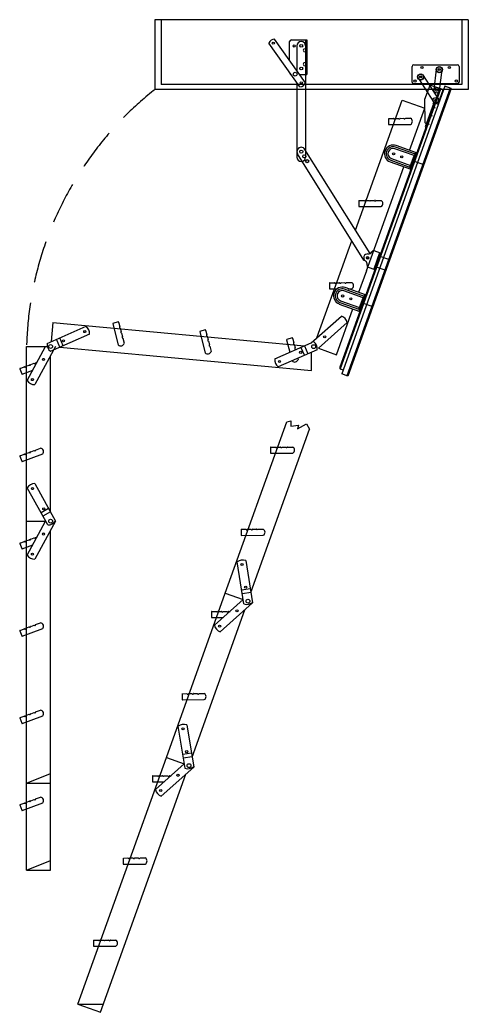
# Model space of a CAD drawing. Extents: x 336 to 3924, y 255 to 3108.
# Drawn here: x 336 to 1625, y 255 to 3108 of the extents above; entities that cross this region are included whole.
import ezdxf

# ---------------------------------------------------------------- set-up
doc = ezdxf.new("R2010")
doc.units = 0
doc.header["$LTSCALE"] = 48.5
doc.header["$MEASUREMENT"] = 0
doc.linetypes.add('DASHED', pattern=[0.75, 0.5, -0.25])
doc.layers.get('0').update_dxf_attribs({"linetype": 'CONTINUOUS'})

msp = doc.modelspace()

# ---------------------------------------------------------------- linework, layer by layer
at = {"linetype": 'CONTINUOUS'}
for p, q in [((724.6, 3108.1), (724.6, 2908.1)), ((724.6, 3108.1), (724.6, 2908.1)), ((1624.6, 3108.1), (724.6, 3108.1)), ((742.6, 3108.1), (742.6, 2922.1)), ((1606.6, 3108.1), (1606.6, 2922.1)), ((1624.6, 3108.1), (1624.6, 2908.1)), ((1157.5, 2926.8), (1068.5, 3052.9)), ((1141.2, 2915.3), (1052.1, 3041.3)), ((1111.6, 2991.8), (1111.6, 3045.6)), ((1116.6, 3050.6), (1160.6, 3050.6)), ((1132.6, 3033.1), (1132.6, 2962.1)), ((1157.6, 3025), (1152.8, 3024.1)), ((1157.6, 3050.6), (1157.6, 2950.6)), ((1157.6, 3045.6), (1160.6, 3045.6)), ((1157.6, 3040.6), (1160.6, 3040.6)), ((1157.6, 3035.6), (1160.6, 3035.6)), ((1157.6, 3033.1), (1157.6, 2713.1)), ((1160.6, 3050.6), (1160.6, 2950.6)), ((1152.8, 3017), (1157.6, 3016.1)), ((1157.6, 2985), (1152.8, 2984.1)), ((1152.8, 2977), (1157.6, 2976.1)), ((1111.6, 2955.6), (1111.6, 2957.1)), ((1140.8, 2950.6), (1160.6, 2950.6)), ((1157.6, 2965.6), (1160.6, 2965.6)), ((1157.6, 2960.6), (1160.6, 2960.6)), ((1157.6, 2955.6), (1160.6, 2955.6)), ((1481.7, 2939.7), (1525.1, 2872.5)), ((1495.1, 2948.4), (1538.5, 2881.2)), ((1526.7, 2906.5), (1533.7, 2966.1)), ((1542.6, 2904.6), (1549.6, 2964.2)), ((1606.6, 2922.1), (742.6, 2922.1)), ((1005.4, 2922), (955.4, 2922)), ((1132.6, 2927.4), (1132.6, 2754.6)), ((1516.7, 2920.5), (1550.5, 2908.4)), ((1575.9, 2911), (1558, 2917.4)), ((1624.6, 2908.1), (724.6, 2908.1)), ((1554, 2906.1), (1547.4, 2908.4)), ((1554, 2906.1), (1547.4, 2908.4)), ((1300.8, 2503.2), (1435.1, 2877.5)), ((1435.1, 2877.5), (1500, 2854.2)), ((1456.5, 2732.8), (1500, 2854.2)), ((1499.5, 2878.2), (1500.5, 2813.1)), ((1523.8, 2857.4), (1529.7, 2855.3)), ((1524.3, 2867.8), (1525, 2869.7)), ((1524.9, 2866.6), (1526.8, 2865.9)), ((1526.3, 2870.3), (1535.7, 2866.9)), ((1396.2, 2824.8), (1409.4, 2824.8)), ((1414.1, 2824.9), (1424.4, 2824.9)), ((1429.1, 2824.9), (1439.4, 2825)), ((1444.1, 2825), (1459.3, 2825.1)), ((1515.3, 2833.9), (1521.3, 2831.7)), ((1395.5, 2824), (1395.6, 2808)), ((1396.3, 2807.3), (1459.4, 2807.6)), ((1501.3, 2800.7), (1503.2, 2800)), ((1501.8, 2811.2), (1504.7, 2810.2)), ((1502.1, 2800.4), (1502, 2800.4)), ((1502.3, 2800.3), (1502.1, 2800.4)), ((1506.9, 2810.3), (1512.8, 2808.2)), ((1132.6, 2754.6), (1132.6, 2725.7)), ((1472.9, 2721.6), (1416, 2742)), ((1476.5, 2725.6), (1417.7, 2746.7)), ((1132.6, 2725.7), (1132.6, 2713.1)), ((1325.1, 2417), (1134.5, 2722.4)), ((1342.7, 2436), (1155.7, 2735.7)), ((1469.4, 2717.6), (1414.3, 2737.3)), ((1457.7, 2679.2), (1474.6, 2726.3)), ((1458.2, 2686.5), (1470.4, 2720.4)), ((1459.6, 2678.6), (1476.5, 2725.6)), ((1472.9, 2721.6), (1470.4, 2720.4)), ((1332.3, 2386.7), (1439.6, 2685.8)), ((1400.8, 2699.7), (1459.6, 2678.6)), ((1402.5, 2704.4), (1459.4, 2683.9)), ((1404.2, 2709.1), (1459.2, 2689.3)), ((1459.4, 2683.9), (1458.2, 2686.5)), ((1497.2, 2691.6), (1468.1, 2702.1)), ((1310.8, 2587.8), (1310.8, 2571.8)), ((1311.5, 2588.5), (1324.7, 2588.6)), ((1311.6, 2571), (1374.7, 2571.3)), ((1329.3, 2588.6), (1339.7, 2588.7)), ((1344.3, 2588.7), (1354.7, 2588.7)), ((1359.3, 2588.7), (1374.6, 2588.8)), ((1279.6, 2444.1), (1290, 2473.2)), ((1269, 2414.5), (1279.6, 2444.1)), ((1370.2, 2438.1), (1353.3, 2391.1)), ((1373, 2437.1), (1354.2, 2443.9)), ((1356.2, 2390.1), (1373, 2437.1)), ((1399, 2417.7), (1369.8, 2428.2)), ((1189.8, 2193.6), (1269, 2414.5)), ((1337.3, 2396.8), (1356.2, 2390.1)), ((1388.2, 2387.6), (1359, 2398.1)), ((1332.3, 2386.7), (1309.9, 2324.3)), ((1226, 2351.5), (1226.1, 2335.5)), ((1226.8, 2352.3), (1239.9, 2352.3)), ((1244.6, 2352.3), (1254.9, 2352.4)), ((1259.6, 2352.4), (1269.9, 2352.5)), ((1274.6, 2352.5), (1289.9, 2352.6)), ((1226.8, 2334.8), (1248, 2334.9)), ((1322.8, 2309), (1267.8, 2328.8)), ((1326.4, 2313.1), (1269.5, 2333.5)), ((1330, 2317.1), (1271.2, 2338.2)), ((1280.1, 2335), (1289.9, 2335.1)), ((1311.2, 2270.7), (1328.1, 2317.8)), ((1311.7, 2278), (1323.9, 2311.9)), ((1313.1, 2270), (1330, 2317.1)), ((1326.4, 2313.1), (1323.9, 2311.9)), ((1254.3, 2291.1), (1313.1, 2270)), ((1256, 2295.8), (1312.9, 2275.4)), ((1257.7, 2300.6), (1312.7, 2280.8)), ((1350.7, 2283.1), (1321.6, 2293.6)), ((1173.8, 2179.4), (1260.3, 2256.4)), ((1245.8, 2145.5), (1293.1, 2277.2)), ((1312.9, 2275.4), (1311.7, 2278)), ((414.5, 2178), (526.3, 2227)), ((430.9, 2237.7), (425.8, 2183)), ((430.9, 2237.7), (425.8, 2183)), ((430.9, 2237.7), (1154.6, 2171)), ((603.1, 2234.6), (619.2, 2173.6)), ((619.1, 2239.6), (603.7, 2235.5)), ((620, 2239.1), (623.4, 2226.3)), ((1276.9, 2237.8), (1194.1, 2164)), ((536.3, 2204.1), (423.3, 2154.6)), ((624.6, 2221.8), (627.2, 2211.8)), ((628.4, 2207.3), (631, 2197.3)), ((853.1, 2211.6), (869.1, 2150.5)), ((869.1, 2216.5), (853.6, 2212.5)), ((870, 2216), (873.3, 2203.3)), ((874.5, 2198.8), (877.1, 2188.8)), ((355.4, 1666.7), (355.4, 2168.7)), ((355.4, 2168.7), (415.5, 2168.7)), ((357.3, 2071.3), (410.3, 2168.8)), ((438.9, 2168.8), (379.2, 2059.4)), ((451.3, 2166.8), (441.2, 2189.7)), ((461.1, 2171.1), (451, 2194)), ((632.2, 2192.8), (636.1, 2178.1)), ((878.3, 2184.3), (881, 2174.3)), ((882.1, 2169.8), (886, 2155)), ((1068.9, 2133.4), (1173.8, 2179.4)), ((1103, 2188.5), (1112.5, 2152.5)), ((1119, 2193.5), (1103.5, 2189.4)), ((1119.9, 2193), (1123.3, 2180.2)), ((1124.5, 2175.7), (1127.1, 2165.7)), ((1154, 2170.7), (1164, 2147.8)), ((424.4, 1693), (424.4, 2142.3)), ((450.7, 2166.6), (1174.4, 2099.8)), ((1190.7, 2159.5), (1079, 2110.5)), ((1128.3, 2161.2), (1128.7, 2159.6)), ((1144.2, 2166.4), (1154.2, 2143.5)), ((1174.4, 2099.8), (1174.4, 2152.1)), ((1194.1, 2164), (1245.8, 2145.5)), ((1194.1, 2164), (1245.8, 2145.5)), ((353.4, 2112.1), (363.1, 2115.6)), ((367.5, 2117.2), (377.2, 2120.7)), ((381.6, 2122.3), (385.9, 2123.9)), ((1118.9, 2128), (1119, 2127.5)), ((1135.1, 2135.1), (1136, 2131.9)), ((336.2, 2105), (341.7, 2090)), ((336.7, 2106), (349, 2110.5)), ((342.7, 2089.5), (373.2, 2100.7)), ((1265.3, 2101.3), (1258.7, 2103.6)), ((1279.2, 2083.6), (1261.3, 2090)), ((926.6, 1459.9), (1103.4, 1952.7)), ((1103.4, 1952.7), (1114.7, 1955.3)), ((1114.7, 1955.3), (1114.7, 1939.5)), ((1114.7, 1939.5), (1137.5, 1943)), ((1134, 1932.5), (1160.2, 1946.5)), ((1137.5, 1943), (1134, 1932.5)), ((1160.2, 1946.5), (1169, 1931.2)), ((1000.5, 1461.4), (1169, 1931.2)), ((336.7, 1855), (349, 1859.5)), ((342.7, 1838.5), (401.9, 1860.1)), ((353.4, 1861.1), (363.1, 1864.6)), ((367.5, 1866.2), (377.2, 1869.7)), ((381.6, 1871.3), (396, 1876.5)), ((1056.6, 1879), (1056.6, 1863)), ((1057.3, 1879.7), (1070.5, 1879.8)), ((1057.4, 1862.2), (1120.5, 1862.5)), ((1075.1, 1879.8), (1085.5, 1879.9)), ((1090.1, 1879.9), (1100.5, 1879.9)), ((1105.1, 1880), (1120.4, 1880)), ((336.2, 1854), (341.7, 1839)), ((379.1, 1774.8), (438.9, 1666.8)), ((416.3, 1655.9), (357.3, 1762.7)), ((418.9, 1702.9), (397, 1690.8)), ((424.1, 1693.5), (402.2, 1681.4)), ((355.4, 663.7), (355.4, 1666.7)), ((355.4, 1666.7), (410.3, 1666.7)), ((355.4, 1666.7), (410.3, 1666.7)), ((357.3, 1569.3), (410.3, 1666.8)), ((438.9, 1666.8), (379.2, 1557.4)), ((424.4, 663.7), (424.4, 1640.3)), ((971.8, 1642.7), (971.9, 1626.7)), ((972.6, 1643.5), (985.7, 1643.5)), ((972.6, 1626), (1035.7, 1626.3)), ((990.4, 1643.5), (1000.7, 1643.6)), ((1005.4, 1643.6), (1015.7, 1643.7)), ((1020.4, 1643.7), (1035.7, 1643.8)), ((336.2, 1603), (341.7, 1588)), ((336.7, 1604), (349, 1608.5)), ((342.7, 1587.5), (373.2, 1598.7)), ((353.4, 1610.1), (363.1, 1613.6)), ((367.5, 1615.2), (377.2, 1618.7)), ((381.6, 1620.3), (385.9, 1621.9)), ((980.3, 1429.2), (960.8, 1549.6)), ((985.5, 1553.7), (1005.2, 1431.9)), ((757.2, 987.4), (926.6, 1459.9)), ((926.6, 1459.9), (978.4, 1441.4)), ((926.6, 1459.9), (978.4, 1441.4)), ((998.6, 1472.5), (974, 1468.5)), ((1000.4, 1462), (975.7, 1458)), ((895.5, 1367.6), (978.4, 1441.4)), ((1005.2, 1431.9), (912.1, 1349)), ((831, 988.8), (982.7, 1411.8)), ((887.1, 1406.4), (887.2, 1390.4)), ((887.8, 1407.2), (901, 1407.3)), ((905.7, 1407.3), (916, 1407.3)), ((920.7, 1407.4), (931, 1407.4)), ((935.7, 1407.4), (940.2, 1407.4)), ((381.6, 1369.3), (396, 1374.5)), ((887.9, 1389.7), (920.5, 1389.8)), ((336.2, 1352), (341.7, 1337)), ((336.7, 1353), (349, 1357.5)), ((342.7, 1336.5), (401.9, 1358.1)), ((353.4, 1359.1), (363.1, 1362.6)), ((367.5, 1364.2), (377.2, 1367.7)), ((802.3, 1170.2), (802.4, 1154.2)), ((803.1, 1170.9), (816.3, 1171)), ((820.9, 1171), (831.3, 1171.1)), ((835.9, 1171.1), (846.3, 1171.1)), ((850.9, 1171.2), (866.2, 1171.2)), ((803.2, 1153.4), (866.3, 1153.7)), ((367.5, 1113.2), (377.2, 1116.7)), ((381.6, 1118.3), (396, 1123.5)), ((336.2, 1101), (341.7, 1086)), ((336.7, 1102), (349, 1106.5)), ((342.7, 1085.5), (401.9, 1107.1)), ((353.4, 1108.1), (363.1, 1111.6)), ((810.9, 956.7), (791.3, 1077.1)), ((816, 1081.1), (835.8, 959.4)), ((829.2, 1000), (804.5, 996)), ((503, 278.6), (757.2, 987.4)), ((757.2, 987.4), (808.9, 968.9)), ((757.2, 987.4), (808.9, 968.9)), ((830.9, 989.5), (806.2, 985.4)), ((726, 895.1), (808.9, 968.9)), ((835.8, 959.4), (742.7, 876.4)), ((355.4, 913.7), (424.4, 941.2)), ((355.4, 913.7), (424.4, 913.7)), ((567.9, 255.3), (813.2, 939.3)), ((717.6, 933.9), (717.7, 917.9)), ((718.4, 934.7), (731.5, 934.7)), ((718.4, 917.2), (751, 917.3)), ((736.2, 934.7), (746.5, 934.8)), ((751.2, 934.8), (761.5, 934.9)), ((766.2, 934.9), (770.7, 934.9)), ((336.7, 852), (349, 856.5)), ((342.7, 835.5), (401.9, 857.1)), ((353.4, 858.1), (363.1, 861.6)), ((367.5, 863.2), (377.2, 866.7)), ((381.6, 868.3), (396, 873.5)), ((336.2, 851), (341.7, 836)), ((355.4, 663.7), (424.4, 691.2)), ((632.9, 697.6), (633, 681.6)), ((633.6, 698.4), (646.8, 698.5)), ((651.5, 698.5), (661.8, 698.5)), ((666.5, 698.6), (676.8, 698.6)), ((681.5, 698.6), (696.7, 698.7)), ((355.4, 663.7), (424.4, 663.7)), ((633.7, 680.9), (696.8, 681.2)), ((548.1, 461.4), (548.2, 445.4)), ((548.9, 462.1), (562.1, 462.2)), ((566.7, 462.2), (577.1, 462.3)), ((581.7, 462.3), (592.1, 462.3)), ((596.7, 462.4), (612, 462.4)), ((549, 444.6), (612.1, 444.9)), ((503, 278.6), (567.9, 255.3)), ((503, 278.6), (576.3, 278.6))]:
    msp.add_line(p, q, dxfattribs=at)
at = {"color": 7, "linetype": 'CONTINUOUS'}
for p, q in [((1463.7, 2929.1), (1463.7, 2974.1)), ((1468.7, 2979.1), (1593.7, 2979.1)), ((1598.7, 2974.1), (1598.7, 2929.1)), ((1558, 2917.4), (1261.3, 2090)), ((1573.1, 2912), (1276.3, 2084.6)), ((1575.9, 2911), (1279.2, 2083.6)), ((1593.7, 2924.1), (1468.7, 2924.1)), ((1514.2, 2919.5), (1499.6, 2878.9)), ((1541, 2905.4), (1255.7, 2110)), ((1545.4, 2908.7), (1257, 2104.7)), ((1551.8, 2905.8), (1538.2, 2868.2)), ((1524.9, 2866.6), (1501.3, 2800.7)), ((1526.8, 2865.9), (1503.2, 2800)), ((1526.8, 2865.9), (1503.2, 2800))]:
    msp.add_line(p, q, dxfattribs=at)
at = {"color": 0, "linetype": 'CONTINUOUS'}
for p, q in [((1487.4, 2944), (1489.4, 2944)), ((1488.4, 2943), (1488.4, 2945)), ((1540.7, 2965.1), (1542.7, 2965.1)), ((1541.7, 2964.1), (1541.7, 2966.1))]:
    msp.add_line(p, q, dxfattribs=at)
at = {"linetype": 'CONTINUOUS'}
for centre, radius in [((1064.5, 3041.1), 3.15), ((1124.6, 3033.1), 3.25), ((1145.1, 3033.1), 4), ((1145.1, 2968.1), 4.15), ((1491.7, 2971), 3.25), ((1491.7, 2971), 3.25), ((1570.7, 2971), 3.25), ((1570.7, 2971), 3.25), ((1127.6, 2951.8, 4), 5.5), ((1145.1, 2927.1), 3.15), ((1471.7, 2932), 3.25), ((1534.7, 2905.6), 8), ((1590.7, 2932), 3.25), ((1531.8, 2876.8), 8), ((1534.7, 2905.6), 3.05), ((1531.8, 2876.8), 3.05), ((1145.1, 2729.1), 4.5), ((1145.1, 2729.1), 4.5), ((1145.1, 2729.1), 4.5), ((1153.6, 2715.5), 4.5), ((1410.2, 2722.9), 3.25), ((1433.7, 2714.4), 3), ((1162.1, 2701.9), 4.5), ((1335.2, 2424.4), 3.15), ((1335.7, 2423.6), 3.15), ((1335.7, 2423.6), 3.15), ((1263.7, 2314.3), 3.25), ((1287.2, 2305.9), 3), ((522.6, 2211.8), 3), ((1212.3, 2196.6), 3), ((424.6, 2168.8), 5.5), ((461.9, 2185.2), 3), ((1180.6, 2168.7), 5.5), ((1143.3, 2152.3), 3), ((404.2, 2131.9), 3), ((1082.7, 2125.8), 3), ((372.2, 2073.8), 3), ((372.8, 1760.4), 3), ((404.8, 1702.4), 3), ((424.6, 1666.8), 5.5), ((404.2, 1629.9), 3), ((372.2, 1571.8), 3), ((974.7, 1542.3), 3), ((985.2, 1476.9), 3), ((991.8, 1436.7), 5.5), ((960.2, 1408.8), 3), ((910.4, 1364.9), 3), ((805.2, 1069.7), 3), ((815.7, 1004.3), 3), ((822.3, 964.1), 5.5), ((790.7, 936.3), 3), ((741, 892.4), 3)]:
    msp.add_circle(centre, radius, dxfattribs=at)
at = {"color": 7, "linetype": 'CONTINUOUS'}
for centre, radius in [((1541.7, 2965.1), 9), ((1541.7, 2965.1), 8), ((1541.7, 2965.1), 3.05), ((1541.7, 2965.1), 3.05), ((1488.4, 2944), 9), ((1488.4, 2944), 8), ((1488.4, 2944), 3.05), ((1488.4, 2944), 3.05), ((1534.7, 2905.6), 3.05)]:
    msp.add_circle(centre, radius, dxfattribs=at)
at = {"linetype": 'CONTINUOUS'}
for centre, radius, start, end in [((1070.3, 3033), 20, 95.2496, 155.2501), ((1116.6, 3045.6), 5, 90, 180), ((1145.1, 3033.1), 12.5, 0, 180), ((1154.6, 3020.6), 4, 116.5651, 243.4349), ((1154.6, 2980.6), 4, 116.5651, 243.4349), ((1116.6, 2955.6), 5, 180, 270), ((1139.4, 2935.2, 9), 20, 275.2501, 335.2501), ((1516, 2918.7), 2, 70.27, 160.27), ((1545.7, 2903.7), 5, 70.27, 160.27), ((1545.7, 2903.7), 5, 70.27, 160.27), ((1549.9, 2906.5), 2, 340.27, 70.27), ((1501.5, 2878.2), 2, 160.27, 180.8629), ((1525.3, 2867.5), 1, 160.27, 250.27), ((1525.9, 2869.4), 1, 70.27, 160.27), ((1536.4, 2868.8), 2, 250.27, 340.27), ((1396.2, 2824), 0.75, 90.27, 180.27), ((1409.4, 2824.3), 0.5, 21.3702, 90.27), ((1411.7, 2825.3), 2, 201.3702, 339.1698), ((1414.1, 2824.4), 0.5, 90.27, 159.1698), ((1424.4, 2824.4), 0.5, 21.3702, 90.27), ((1426.7, 2825.3), 2, 201.3702, 339.1698), ((1429.1, 2824.4), 0.5, 90.27, 159.1698), ((1439.4, 2824.5), 0.5, 21.3702, 90.27), ((1441.7, 2825.4), 2, 201.3702, 339.1698), ((1444.1, 2824.5), 0.5, 90.27, 159.1698), ((1454.5, 2816.3), 10, 299.225, 61.315), ((1396.3, 2808), 0.75, 180.27, 270.27), ((1502.5, 2813.1), 2, 180.8629, 250.27), ((1145.1, 2729.1), 12.5, 31.96, 211.96), ((1409.2, 2723.2), 25, 70.27, 250.27), ((1409.2, 2723.2), 20, 70.27, 250.27), ((1145.1, 2713.1), 12.5, 180, 0), ((1409.2, 2723.2), 15, 70.27, 250.27), ((1311.5, 2587.8), 0.75, 90.27, 180.27), ((1311.6, 2571.8), 0.75, 180.27, 270.27), ((1324.7, 2588.1), 0.5, 21.3702, 90.27), ((1327, 2589), 2, 201.3702, 339.1698), ((1329.3, 2588.1), 0.5, 90.27, 159.1698), ((1339.7, 2588.2), 0.5, 21.3702, 90.27), ((1342, 2589.1), 2, 201.3702, 339.1698), ((1344.3, 2588.2), 0.5, 90.27, 159.1698), ((1354.7, 2588.2), 0.5, 21.3702, 90.27), ((1357, 2589.1), 2, 201.3702, 339.1698), ((1359.3, 2588.2), 0.5, 90.27, 159.1698), ((1369.8, 2580), 10, 299.225, 61.315), ((1335.4, 2424.1), 11, 82.9592, 237.5808), ((1338, 2445.9), 11, 262.9592, 335.1064), ((1352.5, 2439.2), 5.01, 70.294, 155.0813), ((1335.7, 2423.6), 12.5, 211.96, 218.2267), ((1323.5, 2405.5), 11, 345.4336, 57.5808), ((1339, 2401.5), 5.01, 165.4587, 250.246), ((1226.8, 2351.5), 0.75, 90.27, 180.27), ((1262.7, 2314.7), 25, 70.27, 250.27), ((1239.9, 2351.8), 0.5, 21.3702, 90.27), ((1242.3, 2352.7), 2, 201.3702, 339.1698), ((1244.6, 2351.8), 0.5, 90.27, 159.1698), ((1254.9, 2351.9), 0.5, 21.3702, 90.27), ((1257.3, 2352.8), 2, 201.3702, 339.1698), ((1259.6, 2351.9), 0.5, 90.27, 159.1698), ((1269.9, 2352), 0.5, 21.3702, 90.27), ((1272.3, 2352.9), 2, 201.3702, 339.1698), ((1274.6, 2352), 0.5, 90.27, 159.1698), ((1285.1, 2343.8), 10, 299.225, 61.315), ((1226.8, 2335.5), 0.75, 180.27, 270.27), ((1262.7, 2314.7), 20, 70.27, 250.27), ((1262.7, 2314.7), 15, 70.27, 250.27), ((1252.4, 2232.7), 25, 11.69, 71.69), ((511.5, 2206.9), 25, 353.68, 53.68), ((603.8, 2234.8), 0.75, 104.73, 194.73), ((619.3, 2238.9), 0.75, 14.73, 104.73), ((624.4, 2224.2), 2, 125.8302, 263.6298), ((622.9, 2226.2), 0.5, 305.8302, 14.73), ((624.1, 2221.7), 0.5, 14.73, 83.6298), ((628.2, 2209.7), 2, 125.8302, 263.6298), ((626.7, 2211.7), 0.5, 305.8302, 14.73), ((627.9, 2207.2), 0.5, 14.73, 83.6298), ((632, 2195.2), 2, 125.8302, 263.6298), ((630.5, 2197.2), 0.5, 305.8302, 14.73), ((853.8, 2211.8), 0.75, 104.73, 194.73), ((869.3, 2215.8), 0.75, 14.73, 104.73), ((874.3, 2201.1), 2, 125.8302, 263.6298), ((872.8, 2203.2), 0.5, 305.8302, 14.73), ((874, 2198.6), 0.5, 14.73, 83.6298), ((439.4, 2175.3), 25, 173.68, 233.68), ((626.4, 2180.5), 10, 223.685, 345.775), ((631.7, 2192.7), 0.5, 14.73, 83.6298), ((878.1, 2186.6), 2, 125.8302, 263.6298), ((876.7, 2188.6), 0.5, 305.8302, 14.73), ((877.8, 2184.1), 0.5, 14.73, 83.6298), ((881.9, 2172.1), 2, 125.8302, 263.6298), ((880.5, 2174.1), 0.5, 305.8302, 14.73), ((881.7, 2169.6), 0.5, 14.73, 83.6298), ((1103.7, 2188.7), 0.75, 104.73, 194.73), ((1119.2, 2192.8), 0.75, 14.73, 104.73), ((1124.2, 2178.1), 2, 125.8302, 263.6298), ((1122.8, 2180.1), 0.5, 305.8302, 14.73), ((1124, 2175.6), 0.5, 14.73, 83.6298), ((1165.9, 2162.3), 25, 353.68, 53.68), ((876.3, 2157.5), 10, 223.685, 345.775), ((1128.1, 2163.6), 2, 125.8302, 263.6298), ((1126.6, 2165.6), 0.5, 305.8302, 14.73), ((1127.8, 2161.1), 0.5, 14.73, 83.6298), ((351.1, 2111.6), 2, 221.1002, 358.8998), ((353.6, 2111.6), 0.5, 110, 178.8998), ((363.3, 2115.1), 0.5, 41.1002, 110), ((365.2, 2116.8), 2, 221.1002, 358.8998), ((367.7, 2116.7), 0.5, 110, 178.8998), ((377.4, 2120.3), 0.5, 41.1002, 110), ((379.3, 2121.9), 2, 221.1002, 358.8998), ((381.8, 2121.9), 0.5, 110, 178.8998), ((1093.8, 2130.6), 25, 173.68, 233.68), ((1126.3, 2134.4), 10, 223.685, 345.775), ((336.9, 2105.3), 0.75, 110, 200), ((342.4, 2090.2), 0.75, 200, 290), ((349.2, 2110), 0.5, 41.1002, 110), ((1260.4, 2108.3), 5, 160.27, 250.27), ((378.6, 2084.4), 25, 211.42, 271.42), ((336.9, 1854.3), 0.75, 110, 200), ((349.2, 1859), 0.5, 41.1002, 110), ((351.1, 1860.6), 2, 221.1002, 358.8998), ((353.6, 1860.6), 0.5, 110, 178.8998), ((363.3, 1864.1), 0.5, 41.1002, 110), ((365.2, 1865.8), 2, 221.1002, 358.8998), ((367.7, 1865.7), 0.5, 110, 178.8998), ((377.4, 1869.3), 0.5, 41.1002, 110), ((379.3, 1870.9), 2, 221.1002, 358.8998), ((381.8, 1870.9), 0.5, 110, 178.8998), ((394.4, 1866.7), 10, 318.955, 81.045), ((1057.3, 1879), 0.75, 90.27, 180.27), ((1057.4, 1863), 0.75, 180.27, 270.27), ((1070.5, 1879.3), 0.5, 21.3702, 90.27), ((1072.8, 1880.2), 2, 201.3702, 339.1698), ((1075.1, 1879.3), 0.5, 90.27, 159.1698), ((1085.5, 1879.4), 0.5, 21.3702, 90.27), ((1087.8, 1880.3), 2, 201.3702, 339.1698), ((1090.1, 1879.4), 0.5, 90.27, 159.1698), ((1100.5, 1879.4), 0.5, 21.3702, 90.27), ((1102.8, 1880.3), 2, 201.3702, 339.1698), ((1105.1, 1879.5), 0.5, 90.27, 159.1698), ((1115.6, 1871.2), 10, 299.225, 61.315), ((342.4, 1839.2), 0.75, 200, 290), ((378.7, 1749.8), 25, 88.95, 148.95), ((416.8, 1680.9), 25, 268.95, 328.95), ((972.6, 1642.7), 0.75, 90.27, 180.27), ((972.6, 1626.7), 0.75, 180.27, 270.27), ((985.7, 1643), 0.5, 21.3702, 90.27), ((988.1, 1643.9), 2, 201.3702, 339.1698), ((990.4, 1643), 0.5, 90.27, 159.1698), ((1000.7, 1643.1), 0.5, 21.3702, 90.27), ((1003.1, 1644), 2, 201.3702, 339.1698), ((1005.4, 1643.1), 0.5, 90.27, 159.1698), ((1015.7, 1643.2), 0.5, 21.3702, 90.27), ((1018.1, 1644.1), 2, 201.3702, 339.1698), ((1020.4, 1643.2), 0.5, 90.27, 159.1698), ((1030.9, 1635), 10, 299.225, 61.315), ((336.9, 1603.3), 0.75, 110, 200), ((349.2, 1608), 0.5, 41.1002, 110), ((351.1, 1609.6), 2, 221.1002, 358.8998), ((353.6, 1609.6), 0.5, 110, 178.8998), ((363.3, 1613.1), 0.5, 41.1002, 110), ((365.2, 1614.8), 2, 221.1002, 358.8998), ((367.7, 1614.7), 0.5, 110, 178.8998), ((377.4, 1618.3), 0.5, 41.1002, 110), ((379.3, 1619.9), 2, 221.1002, 358.8998), ((381.8, 1619.9), 0.5, 110, 178.8998), ((342.4, 1588.2), 0.75, 200, 290), ((378.6, 1582.4), 25, 211.42, 271.42), ((976.6, 1530.3), 25, 69.22, 129.22), ((989.2, 1452.6), 25, 249.22, 309.22), ((887.8, 1406.4), 0.75, 90.27, 180.27), ((901, 1406.8), 0.5, 21.3702, 90.27), ((903.3, 1407.7), 2, 201.3702, 339.1698), ((905.7, 1406.8), 0.5, 90.27, 159.1698), ((916, 1406.8), 0.5, 21.3702, 90.27), ((918.3, 1407.7), 2, 201.3702, 339.1698), ((920.7, 1406.9), 0.5, 90.27, 159.1698), ((931, 1406.9), 0.5, 21.3702, 90.27), ((933.3, 1407.8), 2, 201.3702, 339.1698), ((935.7, 1406.9), 0.5, 90.27, 159.1698), ((381.8, 1368.9), 0.5, 110, 178.8998), ((394.4, 1364.7), 10, 318.955, 81.045), ((887.9, 1390.4), 0.75, 180.27, 270.27), ((336.9, 1352.3), 0.75, 110, 200), ((349.2, 1357), 0.5, 41.1002, 110), ((351.1, 1358.6), 2, 221.1002, 358.8998), ((353.6, 1358.6), 0.5, 110, 178.8998), ((363.3, 1362.1), 0.5, 41.1002, 110), ((365.2, 1363.8), 2, 221.1002, 358.8998), ((367.7, 1363.7), 0.5, 110, 178.8998), ((377.4, 1367.3), 0.5, 41.1002, 110), ((379.3, 1368.9), 2, 221.1002, 358.8998), ((920, 1372.7), 25, 191.69, 251.69), ((342.4, 1337.2), 0.75, 200, 290), ((803.1, 1170.2), 0.75, 90.27, 180.27), ((816.3, 1170.5), 0.5, 21.3702, 90.27), ((818.6, 1171.4), 2, 201.3702, 339.1698), ((820.9, 1170.5), 0.5, 90.27, 159.1698), ((831.3, 1170.6), 0.5, 21.3702, 90.27), ((833.6, 1171.5), 2, 201.3702, 339.1698), ((835.9, 1170.6), 0.5, 90.27, 159.1698), ((846.3, 1170.6), 0.5, 21.3702, 90.27), ((848.6, 1171.5), 2, 201.3702, 339.1698), ((850.9, 1170.7), 0.5, 90.27, 159.1698), ((861.4, 1162.5), 10, 299.225, 61.315), ((803.2, 1154.2), 0.75, 180.27, 270.27), ((365.2, 1112.8), 2, 221.1002, 358.8998), ((367.7, 1112.7), 0.5, 110, 178.8998), ((377.4, 1116.3), 0.5, 41.1002, 110), ((379.3, 1117.9), 2, 221.1002, 358.8998), ((381.8, 1117.9), 0.5, 110, 178.8998), ((394.4, 1113.7), 10, 318.955, 81.045), ((336.9, 1101.3), 0.75, 110, 200), ((342.4, 1086.2), 0.75, 200, 290), ((349.2, 1106), 0.5, 41.1002, 110), ((351.1, 1107.6), 2, 221.1002, 358.8998), ((353.6, 1107.6), 0.5, 110, 178.8998), ((363.3, 1111.1), 0.5, 41.1002, 110), ((807.1, 1057.8), 25, 69.22, 129.22), ((819.7, 980.1), 25, 249.22, 309.22), ((718.4, 933.9), 0.75, 90.27, 180.27), ((718.4, 917.9), 0.75, 180.27, 270.27), ((731.5, 934.2), 0.5, 21.3702, 90.27), ((733.9, 935.1), 2, 201.3702, 339.1698), ((736.2, 934.2), 0.5, 90.27, 159.1698), ((746.5, 934.3), 0.5, 21.3702, 90.27), ((748.9, 935.2), 2, 201.3702, 339.1698), ((751.2, 934.3), 0.5, 90.27, 159.1698), ((761.5, 934.4), 0.5, 21.3702, 90.27), ((763.9, 935.3), 2, 201.3702, 339.1698), ((766.2, 934.4), 0.5, 90.27, 159.1698), ((750.5, 900.2), 25, 191.69, 251.69), ((349.2, 856), 0.5, 41.1002, 110), ((351.1, 857.6), 2, 221.1002, 358.8998), ((353.6, 857.6), 0.5, 110, 178.8998), ((363.3, 861.1), 0.5, 41.1002, 110), ((365.2, 862.8), 2, 221.1002, 358.8998), ((367.7, 862.7), 0.5, 110, 178.8998), ((377.4, 866.3), 0.5, 41.1002, 110), ((379.3, 867.9), 2, 221.1002, 358.8998), ((381.8, 867.9), 0.5, 110, 178.8998), ((394.4, 863.7), 10, 318.955, 81.045), ((336.9, 851.3), 0.75, 110, 200), ((342.4, 836.2), 0.75, 200, 290), ((633.6, 697.7), 0.75, 90.27, 180.27), ((646.8, 698), 0.5, 21.3702, 90.27), ((649.1, 698.9), 2, 201.3702, 339.1698), ((651.5, 698), 0.5, 90.27, 159.1698), ((661.8, 698), 0.5, 21.3702, 90.27), ((664.1, 698.9), 2, 201.3702, 339.1698), ((666.5, 698.1), 0.5, 90.27, 159.1698), ((676.8, 698.1), 0.5, 21.3702, 90.27), ((679.1, 699), 2, 201.3702, 339.1698), ((681.5, 698.1), 0.5, 90.27, 159.1698), ((691.9, 689.9), 10, 299.225, 61.315), ((633.7, 681.7), 0.75, 180.27, 270.27), ((548.9, 461.4), 0.75, 90.27, 180.27), ((562.1, 461.7), 0.5, 21.3702, 90.27), ((564.4, 462.6), 2, 201.3702, 339.1698), ((566.7, 461.7), 0.5, 90.27, 159.1698), ((577.1, 461.8), 0.5, 21.3702, 90.27), ((579.4, 462.7), 2, 201.3702, 339.1698), ((581.7, 461.8), 0.5, 90.27, 159.1698), ((592.1, 461.8), 0.5, 21.3702, 90.27), ((594.4, 462.8), 2, 201.3702, 339.1698), ((596.7, 461.9), 0.5, 90.27, 159.1698), ((607.2, 453.7), 10, 299.225, 61.315), ((549, 445.4), 0.75, 180.27, 270.27)]:
    msp.add_arc(centre, radius, start, end, dxfattribs=at)
at = {"color": 7, "linetype": 'CONTINUOUS'}
for centre, start, end in [((1468.7, 2974.1), 90, 180), ((1593.7, 2974.1), 0, 90), ((1468.7, 2929.1), 180, 270), ((1593.7, 2929.1), 270, 0)]:
    msp.add_arc(centre, 5, start, end, dxfattribs=at)
at = {"linetype": 'DASHED', "ltscale": 5}
msp.add_arc((1327.9, 2145), 972.8, 128.3253, 178.6045, dxfattribs=at)

doc.saveas('drawing.dxf')
